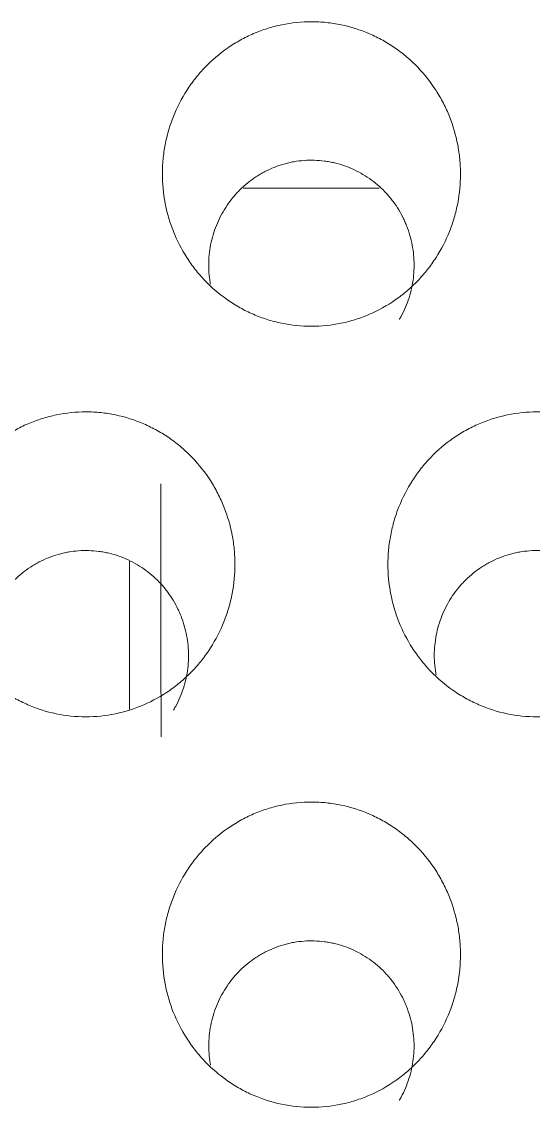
# Model space of a CAD drawing. Header units: inches. Extents: x 3778 to 56227, y -16914 to 35091.
# Drawn here: x 42619.38 to 42622.77, y -12648.33 to -12641.14 of the extents above; entities that cross this region are included whole.
import ezdxf

# ---------------------------------------------------------------- set-up
doc = ezdxf.new("R2010")
doc.units = ezdxf.units.IN
doc.header["$LTSCALE"] = 100
doc.header["$MEASUREMENT"] = 0
doc.layers.add('2-con', color=2, linetype='Continuous')
doc.layers.add('mark-B', color=2, linetype='Continuous', lineweight=20)

# ---------------------------------------------------------------- blocks, each defined once
blk = doc.blocks.new('무풍1WAY 대형')
at = {"layer": 'mark-B'}
blk.add_line((63.9556, -433.2577), (63.9556, -434.2397), dxfattribs=at)
blk.add_ellipse((63.6265, -434.3456), major_axis=(0, -6.9709), ratio=0.017455, start_param=1.512453, end_param=1.754068, dxfattribs=at)
for points, knots in [([(62.7509, -430.621), (62.6845, -430.621), (62.6192, -430.6278), (62.5229, -430.6478), (62.4911, -430.6561), (62.4439, -430.671), (62.4282, -430.6764), (62.3972, -430.688), (62.3819, -430.6942), (62.3066, -430.7268), (62.2495, -430.7587), (62.1687, -430.815), (62.1425, -430.8354), (62.0926, -430.8781), (62.0452, -430.923), (62.0025, -430.9722), (61.9722, -431.0107), (61.9625, -431.0238), (61.9435, -431.0505), (61.9343, -431.0641), (61.89, -431.1333), (61.8605, -431.1912), (61.8245, -431.2817), (61.814, -431.3125), (61.8003, -431.3595), (61.7961, -431.3754), (61.7885, -431.4073), (61.785, -431.4232), (61.7698, -431.5031), (61.7638, -431.5675), (61.7638, -431.6487), (61.7642, -431.6649), (61.7657, -431.6975), (61.7668, -431.7139), (61.7715, -431.7628), (61.7761, -431.795), (61.7943, -431.8905), (61.8123, -431.9527), (61.8484, -432.0436), (61.862, -432.0737), (61.8918, -432.1318), (61.908, -432.16), (61.9605, -432.2419), (62.0006, -432.2932), (62.0576, -432.3527), (62.0693, -432.3643), (62.0931, -432.3868), (62.1296, -432.4197), (62.194, -432.4696), (62.2494, -432.5043), (62.2924, -432.5283), (62.3069, -432.536), (62.3366, -432.5506), (62.3516, -432.5576), (62.4273, -432.5903), (62.4896, -432.6101), (62.5859, -432.6302), (62.6185, -432.6353), (62.6846, -432.6421), (62.7176, -432.6438), (62.816, -432.6439), (62.8813, -432.6373), (62.9622, -432.6206), (62.9784, -432.6168), (63.0104, -432.6084), (63.058, -432.5947), (63.1347, -432.5661), (63.1934, -432.5372), (63.2509, -432.5052), (63.2791, -432.4876), (63.36, -432.4312), (63.4096, -432.3888), (63.4661, -432.3299), (63.4772, -432.3178), (63.4987, -432.293), (63.5092, -432.2803), (63.5397, -432.2416), (63.5587, -432.2149), (63.6113, -432.1328), (63.641, -432.075), (63.6712, -431.9989), (63.6769, -431.9835), (63.6875, -431.9525), (63.7023, -431.9059), (63.7212, -431.8271), (63.7304, -431.7629), (63.735, -431.7144), (63.7361, -431.6982), (63.7377, -431.6655), (63.7381, -431.6491), (63.7381, -431.5674), (63.732, -431.5029), (63.7138, -431.4075), (63.7063, -431.3759), (63.6926, -431.3288), (63.6877, -431.3132), (63.6771, -431.2821), (63.6714, -431.2668), (63.6414, -431.1911), (63.6119, -431.1334), (63.5593, -431.0511), (63.5404, -431.0245), (63.4997, -430.9726), (63.4782, -430.9479), (63.4106, -430.8772), (63.3613, -430.8347), (63.294, -430.7877), (63.2803, -430.7786), (63.2523, -430.761), (63.2381, -430.7526), (63.195, -430.7285), (63.1656, -430.714), (63.0757, -430.675), (63.0132, -430.655), (62.8832, -430.6278), (62.8174, -430.621), (62.7509, -430.621)], [0, 0, 0, 0, 0.03125, 0.03125, 0.046875, 0.046875, 0.054688, 0.054688, 0.0625, 0.0625, 0.09375, 0.09375, 0.109375, 0.109375, 0.125, 0.140625, 0.140625, 0.148438, 0.148438, 0.15625, 0.15625, 0.1875, 0.1875, 0.203125, 0.203125, 0.210938, 0.210938, 0.21875, 0.21875, 0.25, 0.25, 0.257813, 0.257813, 0.265625, 0.265625, 0.28125, 0.28125, 0.3125, 0.3125, 0.328125, 0.328125, 0.34375, 0.34375, 0.375, 0.375, 0.382813, 0.382813, 0.390625, 0.40625, 0.421875, 0.421875, 0.429688, 0.429688, 0.4375, 0.4375, 0.46875, 0.46875, 0.484375, 0.484375, 0.5, 0.5, 0.53125, 0.53125, 0.539063, 0.539063, 0.546875, 0.5625, 0.578125, 0.578125, 0.59375, 0.59375, 0.625, 0.625, 0.632813, 0.632813, 0.640625, 0.640625, 0.65625, 0.65625, 0.6875, 0.6875, 0.695313, 0.695313, 0.703125, 0.71875, 0.734375, 0.734375, 0.742188, 0.742188, 0.75, 0.75, 0.78125, 0.78125, 0.796875, 0.796875, 0.804688, 0.804688, 0.8125, 0.8125, 0.84375, 0.84375, 0.859375, 0.859375, 0.875, 0.875, 0.90625, 0.90625, 0.914063, 0.914063, 0.921875, 0.921875, 0.9375, 0.9375, 0.96875, 0.96875, 1, 1, 1, 1]), ([(62.1703, -430.6651), (62.1659, -430.6725), (62.1616, -430.68), (62.1467, -430.7075), (62.1369, -430.7278), (62.1105, -430.7896), (62.097, -430.8321), (62.0826, -430.898), (62.0789, -430.9204), (62.0735, -430.9651), (62.0719, -430.9876), (62.0714, -431.0102)], [0, 0, 0, 0, 0.071147, 0.071147, 0.256917, 0.256917, 0.628459, 0.628459, 0.814229, 0.814229, 1, 1, 1, 1]), ([(62.0714, -431.0102), (62.0703, -431.0554), (62.0767, -431.1442), (62.0992, -431.2303), (62.1186, -431.2831), (62.1227, -431.2937), (62.1315, -431.3144), (62.1454, -431.3452), (62.1719, -431.3943), (62.1968, -431.4315), (62.2169, -431.4585), (62.2238, -431.4674), (62.2382, -431.4848), (62.2456, -431.4934), (62.2837, -431.5354), (62.317, -431.5655), (62.3712, -431.6055), (62.3899, -431.618), (62.4289, -431.6412), (62.4491, -431.6519), (62.5107, -431.6806), (62.5532, -431.6954), (62.6083, -431.7085), (62.6194, -431.7108), (62.6417, -431.7149), (62.6531, -431.7167), (62.687, -431.7212), (62.7096, -431.723), (62.7773, -431.7249), (62.8224, -431.7216), (62.8786, -431.7116), (62.8898, -431.7093), (62.912, -431.7042), (62.9449, -431.6956), (62.9982, -431.6774), (63.0393, -431.6585), (63.0695, -431.6428), (63.0795, -431.6372), (63.0991, -431.6257), (63.1087, -431.6197), (63.1559, -431.5887), (63.1908, -431.5604), (63.2309, -431.5207), (63.2388, -431.5126), (63.2541, -431.4959), (63.2615, -431.4873), (63.2832, -431.4612), (63.2967, -431.4432), (63.3344, -431.3876), (63.3559, -431.3483), (63.3914, -431.2651), (63.405, -431.2224), (63.4192, -431.157), (63.4229, -431.1349), (63.4282, -431.0904), (63.4299, -431.0678), (63.4316, -431.0004), (63.4285, -430.956), (63.4206, -430.9078), (63.4199, -430.9036), (63.4191, -430.8995)], [0, 0, 0, 0, 0.0585, 0.117, 0.117, 0.131625, 0.131625, 0.14625, 0.1755, 0.20475, 0.20475, 0.219375, 0.219375, 0.234, 0.234, 0.2925, 0.2925, 0.32175, 0.32175, 0.351, 0.351, 0.409501, 0.409501, 0.424126, 0.424126, 0.438751, 0.438751, 0.468001, 0.468001, 0.526501, 0.526501, 0.541126, 0.541126, 0.555751, 0.585001, 0.614251, 0.614251, 0.628876, 0.628876, 0.643501, 0.643501, 0.702001, 0.702001, 0.716626, 0.716626, 0.731251, 0.731251, 0.760501, 0.760501, 0.819001, 0.819001, 0.877501, 0.877501, 0.906751, 0.906751, 0.936001, 0.936001, 0.994501, 0.994501, 1, 1, 1, 1]), ([(61.2572, -433.2088), (61.1907, -433.2088), (61.1255, -433.2156), (61.0292, -433.2355), (60.9975, -433.2438), (60.9502, -433.2587), (60.9345, -433.2641), (60.9035, -433.2757), (60.8883, -433.2818), (60.8129, -433.3144), (60.7559, -433.3462), (60.6751, -433.4025), (60.6488, -433.4228), (60.599, -433.4655), (60.5516, -433.5104), (60.5089, -433.5595), (60.4786, -433.5979), (60.4688, -433.611), (60.4498, -433.6377), (60.4406, -433.6513), (60.3963, -433.7204), (60.3668, -433.7783), (60.3308, -433.8687), (60.3203, -433.8994), (60.3066, -433.9465), (60.3024, -433.9623), (60.2947, -433.9941), (60.2913, -434.0101), (60.2761, -434.0899), (60.27, -434.1543), (60.27, -434.2354), (60.2704, -434.2516), (60.2719, -434.2842), (60.2731, -434.3005), (60.2777, -434.3494), (60.2823, -434.3816), (60.3006, -434.477), (60.3186, -434.5391), (60.3547, -434.63), (60.3683, -434.6601), (60.3981, -434.7181), (60.4143, -434.7463), (60.4668, -434.8281), (60.507, -434.8793), (60.5639, -434.9387), (60.5757, -434.9503), (60.5995, -434.9729), (60.636, -435.0057), (60.7004, -435.0555), (60.7557, -435.0901), (60.7987, -435.1141), (60.8133, -435.1218), (60.8429, -435.1364), (60.858, -435.1434), (60.9336, -435.1761), (60.996, -435.1958), (61.0922, -435.2159), (61.1248, -435.2209), (61.1909, -435.2278), (61.2238, -435.2295), (61.3223, -435.2295), (61.3874, -435.2229), (61.4684, -435.2062), (61.4846, -435.2025), (61.5166, -435.1941), (61.5641, -435.1805), (61.6408, -435.1519), (61.6995, -435.123), (61.757, -435.0911), (61.7852, -435.0735), (61.8661, -435.0172), (61.9156, -434.9748), (61.9722, -434.916), (61.9833, -434.9039), (62.0048, -434.8792), (62.0153, -434.8665), (62.0458, -434.8278), (62.0648, -434.8012), (62.1174, -434.7191), (62.1471, -434.6613), (62.1774, -434.5853), (62.1831, -434.5699), (62.1937, -434.539), (62.2085, -434.4924), (62.2274, -434.4136), (62.2366, -434.3496), (62.2412, -434.3011), (62.2423, -434.2848), (62.2439, -434.2522), (62.2443, -434.2358), (62.2443, -434.1541), (62.2382, -434.0897), (62.22, -433.9944), (62.2125, -433.9628), (62.1988, -433.9158), (62.1939, -433.9001), (62.1832, -433.8691), (62.1776, -433.8538), (62.1475, -433.7782), (62.118, -433.7205), (62.0654, -433.6384), (62.0465, -433.6117), (62.0058, -433.5599), (61.9843, -433.5352), (61.9167, -433.4646), (61.8673, -433.4222), (61.8001, -433.3752), (61.7864, -433.3661), (61.7584, -433.3486), (61.7441, -433.3402), (61.7011, -433.3161), (61.6717, -433.3016), (61.5818, -433.2627), (61.5193, -433.2427), (61.3893, -433.2156), (61.3236, -433.2088), (61.2572, -433.2088)], [0, 0, 0, 0, 0.03125, 0.03125, 0.046875, 0.046875, 0.054688, 0.054688, 0.0625, 0.0625, 0.09375, 0.09375, 0.109375, 0.109375, 0.125, 0.140625, 0.140625, 0.148438, 0.148438, 0.15625, 0.15625, 0.1875, 0.1875, 0.203125, 0.203125, 0.210938, 0.210938, 0.21875, 0.21875, 0.25, 0.25, 0.257813, 0.257813, 0.265625, 0.265625, 0.28125, 0.28125, 0.3125, 0.3125, 0.328125, 0.328125, 0.34375, 0.34375, 0.375, 0.375, 0.382813, 0.382813, 0.390625, 0.40625, 0.421875, 0.421875, 0.429688, 0.429688, 0.4375, 0.4375, 0.46875, 0.46875, 0.484375, 0.484375, 0.5, 0.5, 0.53125, 0.53125, 0.539063, 0.539063, 0.546875, 0.5625, 0.578125, 0.578125, 0.59375, 0.59375, 0.625, 0.625, 0.632813, 0.632813, 0.640625, 0.640625, 0.65625, 0.65625, 0.6875, 0.6875, 0.695313, 0.695313, 0.703125, 0.71875, 0.734375, 0.734375, 0.742188, 0.742188, 0.75, 0.75, 0.78125, 0.78125, 0.796875, 0.796875, 0.804688, 0.804688, 0.8125, 0.8125, 0.84375, 0.84375, 0.859375, 0.859375, 0.875, 0.875, 0.90625, 0.90625, 0.914063, 0.914063, 0.921875, 0.921875, 0.9375, 0.9375, 0.96875, 0.96875, 1, 1, 1, 1]), ([(64.2447, -433.2088), (64.1783, -433.2088), (64.113, -433.2156), (64.0168, -433.2355), (63.985, -433.2438), (63.9378, -433.2587), (63.9221, -433.2641), (63.8911, -433.2757), (63.8758, -433.2818), (63.8005, -433.3144), (63.7434, -433.3462), (63.6626, -433.4025), (63.6364, -433.4228), (63.5865, -433.4655), (63.5391, -433.5104), (63.4964, -433.5595), (63.4661, -433.5979), (63.4563, -433.611), (63.4374, -433.6377), (63.4281, -433.6513), (63.3839, -433.7204), (63.3543, -433.7783), (63.3184, -433.8687), (63.3078, -433.8994), (63.2941, -433.9465), (63.2899, -433.9623), (63.2823, -433.9941), (63.2789, -434.0101), (63.2637, -434.0899), (63.2576, -434.1543), (63.2576, -434.2354), (63.258, -434.2516), (63.2595, -434.2842), (63.2606, -434.3005), (63.2653, -434.3494), (63.2699, -434.3816), (63.2881, -434.477), (63.3062, -434.5391), (63.3423, -434.63), (63.3559, -434.6601), (63.3857, -434.7181), (63.4019, -434.7463), (63.4544, -434.8281), (63.4945, -434.8793), (63.5515, -434.9387), (63.5632, -434.9503), (63.587, -434.9729), (63.6235, -435.0057), (63.688, -435.0555), (63.7433, -435.0901), (63.7863, -435.1141), (63.8008, -435.1218), (63.8305, -435.1364), (63.8455, -435.1434), (63.9212, -435.1761), (63.9835, -435.1958), (64.0798, -435.2159), (64.1124, -435.2209), (64.1784, -435.2278), (64.2114, -435.2295), (64.3098, -435.2295), (64.375, -435.2229), (64.4559, -435.2062), (64.4721, -435.2025), (64.5041, -435.1941), (64.5516, -435.1805), (64.6283, -435.1519), (64.6871, -435.123), (64.7445, -435.0911), (64.7727, -435.0735), (64.8537, -435.0172), (64.9032, -434.9748), (64.9598, -434.916), (64.9708, -434.9039), (64.9924, -434.8792), (65.0029, -434.8665), (65.0334, -434.8278), (65.0523, -434.8012), (65.105, -434.7191), (65.1347, -434.6613), (65.1649, -434.5853), (65.1706, -434.5699), (65.1813, -434.539), (65.196, -434.4924), (65.2149, -434.4136), (65.2241, -434.3496), (65.2287, -434.3011), (65.2299, -434.2848), (65.2314, -434.2522), (65.2318, -434.2358), (65.2318, -434.1541), (65.2257, -434.0897), (65.2076, -433.9944), (65.2, -433.9628), (65.1864, -433.9158), (65.1814, -433.9001), (65.1708, -433.8691), (65.1651, -433.8538), (65.1351, -433.7782), (65.1055, -433.7205), (65.053, -433.6384), (65.0341, -433.6117), (64.9934, -433.5599), (64.9719, -433.5352), (64.9043, -433.4646), (64.8549, -433.4222), (64.7877, -433.3752), (64.7739, -433.3661), (64.7459, -433.3486), (64.7317, -433.3402), (64.6886, -433.3161), (64.6593, -433.3016), (64.5693, -433.2627), (64.5069, -433.2427), (64.3769, -433.2156), (64.3111, -433.2088), (64.2447, -433.2088)], [0, 0, 0, 0, 0.03125, 0.03125, 0.046875, 0.046875, 0.054688, 0.054688, 0.0625, 0.0625, 0.09375, 0.09375, 0.109375, 0.109375, 0.125, 0.140625, 0.140625, 0.148438, 0.148438, 0.15625, 0.15625, 0.1875, 0.1875, 0.203125, 0.203125, 0.210938, 0.210938, 0.21875, 0.21875, 0.25, 0.25, 0.257813, 0.257813, 0.265625, 0.265625, 0.28125, 0.28125, 0.3125, 0.3125, 0.328125, 0.328125, 0.34375, 0.34375, 0.375, 0.375, 0.382813, 0.382813, 0.390625, 0.40625, 0.421875, 0.421875, 0.429688, 0.429688, 0.4375, 0.4375, 0.46875, 0.46875, 0.484375, 0.484375, 0.5, 0.5, 0.53125, 0.53125, 0.539063, 0.539063, 0.546875, 0.5625, 0.578125, 0.578125, 0.59375, 0.59375, 0.625, 0.625, 0.632813, 0.632813, 0.640625, 0.640625, 0.65625, 0.65625, 0.6875, 0.6875, 0.695313, 0.695313, 0.703125, 0.71875, 0.734375, 0.734375, 0.742188, 0.742188, 0.75, 0.75, 0.78125, 0.78125, 0.796875, 0.796875, 0.804688, 0.804688, 0.8125, 0.8125, 0.84375, 0.84375, 0.859375, 0.859375, 0.875, 0.875, 0.90625, 0.90625, 0.914063, 0.914063, 0.921875, 0.921875, 0.9375, 0.9375, 0.96875, 0.96875, 1, 1, 1, 1]), ([(63.6638, -433.2529), (63.6595, -433.2602), (63.6553, -433.2676), (63.6403, -433.2949), (63.6305, -433.3152), (63.6042, -433.3769), (63.5906, -433.4195), (63.5763, -433.4853), (63.5725, -433.5077), (63.5672, -433.5524), (63.5655, -433.5749), (63.565, -433.5975)], [0, 0, 0, 0, 0.069944, 0.069944, 0.255955, 0.255955, 0.627978, 0.627978, 0.813989, 0.813989, 1, 1, 1, 1]), ([(60.5774, -433.5975), (60.5764, -433.6426), (60.5827, -433.7314), (60.6052, -433.8174), (60.6246, -433.8702), (60.6288, -433.8808), (60.6376, -433.9015), (60.6514, -433.9323), (60.678, -433.9814), (60.703, -434.0185), (60.723, -434.0455), (60.73, -434.0543), (60.7443, -434.0718), (60.7518, -434.0804), (60.7899, -434.1223), (60.8232, -434.1524), (60.8774, -434.1924), (60.8961, -434.2049), (60.9351, -434.228), (60.9553, -434.2387), (61.0169, -434.2674), (61.0594, -434.2821), (61.1145, -434.2952), (61.1256, -434.2976), (61.1479, -434.3017), (61.1593, -434.3035), (61.1932, -434.3079), (61.2158, -434.3097), (61.2835, -434.3116), (61.3286, -434.3083), (61.3848, -434.2983), (61.396, -434.2961), (61.4181, -434.2909), (61.451, -434.2824), (61.5044, -434.2642), (61.5455, -434.2454), (61.5757, -434.2297), (61.5857, -434.2241), (61.6053, -434.2126), (61.6149, -434.2066), (61.6621, -434.1756), (61.697, -434.1473), (61.7371, -434.1077), (61.745, -434.0996), (61.7603, -434.0829), (61.7678, -434.0743), (61.7895, -434.0483), (61.803, -434.0303), (61.8407, -433.9747), (61.8622, -433.9354), (61.8978, -433.8523), (61.9113, -433.8096), (61.9255, -433.7442), (61.9293, -433.7222), (61.9346, -433.6777), (61.9363, -433.6551), (61.938, -433.5878), (61.9349, -433.5433), (61.927, -433.4952), (61.9263, -433.4912), (61.9256, -433.4871)], [0, 0, 0, 0, 0.058507, 0.117014, 0.117014, 0.131641, 0.131641, 0.146267, 0.175521, 0.204774, 0.204774, 0.219401, 0.219401, 0.234028, 0.234028, 0.292535, 0.292535, 0.321788, 0.321788, 0.351042, 0.351042, 0.409548, 0.409548, 0.424175, 0.424175, 0.438802, 0.438802, 0.468055, 0.468055, 0.526562, 0.526562, 0.541189, 0.541189, 0.555816, 0.585069, 0.614323, 0.614323, 0.628949, 0.628949, 0.643576, 0.643576, 0.702083, 0.702083, 0.71671, 0.71671, 0.731336, 0.731336, 0.76059, 0.76059, 0.819097, 0.819097, 0.877604, 0.877604, 0.906857, 0.906857, 0.936111, 0.936111, 0.994618, 0.994618, 1, 1, 1, 1]), ([(63.565, -433.5975), (63.5639, -433.6426), (63.5703, -433.7314), (63.5928, -433.8174), (63.6122, -433.8702), (63.6163, -433.8808), (63.6251, -433.9015), (63.639, -433.9323), (63.6656, -433.9814), (63.6905, -434.0185), (63.7106, -434.0455), (63.7175, -434.0543), (63.7319, -434.0718), (63.7393, -434.0804), (63.7774, -434.1223), (63.8108, -434.1524), (63.8649, -434.1924), (63.8837, -434.2049), (63.9226, -434.228), (63.9429, -434.2387), (64.0045, -434.2674), (64.047, -434.2821), (64.102, -434.2952), (64.1131, -434.2976), (64.1355, -434.3017), (64.1468, -434.3035), (64.1807, -434.3079), (64.2033, -434.3097), (64.271, -434.3116), (64.3161, -434.3083), (64.3723, -434.2983), (64.3835, -434.2961), (64.4057, -434.2909), (64.4386, -434.2824), (64.4919, -434.2642), (64.533, -434.2454), (64.5632, -434.2297), (64.5732, -434.2241), (64.5928, -434.2126), (64.6025, -434.2066), (64.6497, -434.1756), (64.6846, -434.1473), (64.7247, -434.1077), (64.7325, -434.0996), (64.7479, -434.0829), (64.7554, -434.0743), (64.777, -434.0483), (64.7905, -434.0303), (64.8282, -433.9747), (64.8497, -433.9354), (64.8853, -433.8523), (64.8989, -433.8096), (64.9131, -433.7442), (64.9168, -433.7222), (64.9222, -433.6777), (64.9238, -433.6551), (64.9255, -433.5878), (64.9225, -433.5433), (64.9146, -433.4952), (64.9139, -433.4912), (64.9131, -433.4871)], [0, 0, 0, 0, 0.058507, 0.117014, 0.117014, 0.131641, 0.131641, 0.146267, 0.175521, 0.204774, 0.204774, 0.219401, 0.219401, 0.234028, 0.234028, 0.292535, 0.292535, 0.321788, 0.321788, 0.351042, 0.351042, 0.409548, 0.409548, 0.424175, 0.424175, 0.438802, 0.438802, 0.468055, 0.468055, 0.526562, 0.526562, 0.541189, 0.541189, 0.555816, 0.585069, 0.614323, 0.614323, 0.628949, 0.628949, 0.643576, 0.643576, 0.702083, 0.702083, 0.71671, 0.71671, 0.731336, 0.731336, 0.76059, 0.76059, 0.819097, 0.819097, 0.877604, 0.877604, 0.906857, 0.906857, 0.936111, 0.936111, 0.994618, 0.994618, 1, 1, 1, 1]), ([(62.7509, -435.7965), (62.6845, -435.7965), (62.6193, -435.8032), (62.5231, -435.8232), (62.4913, -435.8314), (62.4441, -435.8463), (62.4284, -435.8517), (62.3974, -435.8633), (62.3822, -435.8694), (62.3068, -435.9019), (62.2498, -435.9337), (62.169, -435.9899), (62.1428, -436.0102), (62.0929, -436.0528), (62.0455, -436.0976), (62.0028, -436.1467), (61.9725, -436.1851), (61.9627, -436.1981), (61.9437, -436.2248), (61.9345, -436.2384), (61.8902, -436.3075), (61.8606, -436.3653), (61.8247, -436.4556), (61.8141, -436.4863), (61.8004, -436.5333), (61.7962, -436.5491), (61.7886, -436.5809), (61.7851, -436.5968), (61.7699, -436.6766), (61.7638, -436.7409), (61.7638, -436.822), (61.7642, -436.8382), (61.7657, -436.8707), (61.7669, -436.8871), (61.7715, -436.9359), (61.7761, -436.9681), (61.7944, -437.0634), (61.8124, -437.1255), (61.8486, -437.2163), (61.8622, -437.2463), (61.892, -437.3043), (61.9082, -437.3324), (61.9607, -437.4142), (62.0009, -437.4653), (62.0579, -437.5247), (62.0696, -437.5363), (62.0934, -437.5588), (62.1299, -437.5916), (62.1943, -437.6413), (62.2497, -437.6759), (62.2926, -437.6999), (62.3072, -437.7075), (62.3369, -437.7221), (62.3519, -437.7291), (62.4275, -437.7617), (62.4898, -437.7814), (62.5861, -437.8014), (62.6186, -437.8065), (62.6847, -437.8133), (62.7176, -437.815), (62.816, -437.8151), (62.8812, -437.8085), (62.9621, -437.7918), (62.9783, -437.7881), (63.0103, -437.7797), (63.0578, -437.7661), (63.1344, -437.7376), (63.1932, -437.7087), (63.2506, -437.6768), (63.2788, -437.6593), (63.3597, -437.6031), (63.4093, -437.5607), (63.4659, -437.502), (63.4769, -437.4899), (63.4984, -437.4652), (63.509, -437.4525), (63.5395, -437.4139), (63.5584, -437.3873), (63.6111, -437.3053), (63.6408, -437.2476), (63.6711, -437.1717), (63.6768, -437.1563), (63.6874, -437.1254), (63.7022, -437.0788), (63.7211, -437.0001), (63.7303, -436.9361), (63.7349, -436.8876), (63.7361, -436.8714), (63.7376, -436.8388), (63.738, -436.8224), (63.738, -436.7408), (63.7319, -436.6764), (63.7138, -436.5811), (63.7062, -436.5496), (63.6925, -436.5026), (63.6876, -436.487), (63.677, -436.456), (63.6713, -436.4407), (63.6412, -436.3651), (63.6117, -436.3075), (63.5591, -436.2255), (63.5402, -436.1988), (63.4995, -436.1471), (63.478, -436.1224), (63.4103, -436.0519), (63.361, -436.0096), (63.2803, -435.9533), (63.2521, -435.9357), (63.1947, -435.9036), (63.136, -435.8747), (63.0748, -435.8518), (63.0124, -435.832), (62.9805, -435.8236), (62.8831, -435.8033), (62.8173, -435.7965), (62.7509, -435.7965)], [0, 0, 0, 0, 0.03125, 0.03125, 0.046875, 0.046875, 0.054687, 0.054687, 0.0625, 0.0625, 0.09375, 0.09375, 0.109375, 0.109375, 0.125, 0.140625, 0.140625, 0.148437, 0.148437, 0.15625, 0.15625, 0.1875, 0.1875, 0.203125, 0.203125, 0.210937, 0.210937, 0.21875, 0.21875, 0.25, 0.25, 0.257812, 0.257812, 0.265625, 0.265625, 0.28125, 0.28125, 0.3125, 0.3125, 0.328125, 0.328125, 0.34375, 0.34375, 0.375, 0.375, 0.382812, 0.382812, 0.390625, 0.40625, 0.421875, 0.421875, 0.429687, 0.429687, 0.4375, 0.4375, 0.46875, 0.46875, 0.484375, 0.484375, 0.5, 0.5, 0.53125, 0.53125, 0.539062, 0.539062, 0.546875, 0.5625, 0.578125, 0.578125, 0.59375, 0.59375, 0.625, 0.625, 0.632812, 0.632812, 0.640625, 0.640625, 0.65625, 0.65625, 0.6875, 0.6875, 0.695312, 0.695312, 0.703125, 0.71875, 0.734375, 0.734375, 0.742187, 0.742187, 0.75, 0.75, 0.78125, 0.78125, 0.796875, 0.796875, 0.804687, 0.804687, 0.8125, 0.8125, 0.84375, 0.84375, 0.859375, 0.859375, 0.875, 0.875, 0.90625, 0.90625, 0.921875, 0.921875, 0.9375, 0.953125, 0.953125, 0.96875, 0.96875, 1, 1, 1, 1]), ([(62.1697, -435.8407), (62.1655, -435.8478), (62.1613, -435.8551), (62.1465, -435.8823), (62.1367, -435.9025), (62.1103, -435.9642), (62.0967, -436.0067), (62.0823, -436.0725), (62.0786, -436.0948), (62.0732, -436.1396), (62.0716, -436.162), (62.071, -436.1846)], [0, 0, 0, 0, 0.068728, 0.068728, 0.254982, 0.254982, 0.627491, 0.627491, 0.813746, 0.813746, 1, 1, 1, 1]), ([(62.071, -436.1846), (62.07, -436.2297), (62.0763, -436.3185), (62.0988, -436.4044), (62.1183, -436.4572), (62.1224, -436.4678), (62.1312, -436.4885), (62.1451, -436.5192), (62.1717, -436.5683), (62.1966, -436.6054), (62.2167, -436.6324), (62.2237, -436.6412), (62.238, -436.6587), (62.2454, -436.6672), (62.2836, -436.7091), (62.3169, -436.7392), (62.3711, -436.7792), (62.3899, -436.7916), (62.4288, -436.8148), (62.4491, -436.8254), (62.5107, -436.854), (62.5532, -436.8688), (62.6082, -436.8819), (62.6193, -436.8842), (62.6417, -436.8883), (62.653, -436.8901), (62.6869, -436.8946), (62.7095, -436.8963), (62.7772, -436.8983), (62.8223, -436.895), (62.8785, -436.885), (62.8897, -436.8827), (62.9119, -436.8776), (62.9448, -436.8691), (62.9981, -436.8509), (63.0392, -436.8321), (63.0694, -436.8164), (63.0794, -436.8109), (63.099, -436.7994), (63.1087, -436.7934), (63.1559, -436.7624), (63.1908, -436.7342), (63.2309, -436.6946), (63.2388, -436.6865), (63.2541, -436.6698), (63.2616, -436.6613), (63.2833, -436.6352), (63.2968, -436.6173), (63.3345, -436.5618), (63.3561, -436.5225), (63.3828, -436.4602), (63.3906, -436.4391), (63.4042, -436.3965), (63.4158, -436.3534), (63.4232, -436.3094), (63.4286, -436.2649), (63.4302, -436.2423), (63.4319, -436.175), (63.4288, -436.1306), (63.421, -436.0826), (63.4203, -436.0786), (63.4196, -436.0747)], [0, 0, 0, 0, 0.058514, 0.117028, 0.117028, 0.131656, 0.131656, 0.146284, 0.175541, 0.204798, 0.204798, 0.219427, 0.219427, 0.234055, 0.234055, 0.292569, 0.292569, 0.321826, 0.321826, 0.351083, 0.351083, 0.409596, 0.409596, 0.424225, 0.424225, 0.438853, 0.438853, 0.46811, 0.46811, 0.526624, 0.526624, 0.541252, 0.541252, 0.555881, 0.585138, 0.614395, 0.614395, 0.629023, 0.629023, 0.643651, 0.643651, 0.702165, 0.702165, 0.716794, 0.716794, 0.731422, 0.731422, 0.760679, 0.760679, 0.819193, 0.819193, 0.84845, 0.84845, 0.877706, 0.906963, 0.906963, 0.93622, 0.93622, 0.994734, 0.994734, 1, 1, 1, 1])]:
    blk.add_open_spline(points, degree=3, knots=knots, dxfattribs=at)
blk.add_open_spline([(62.3014, -436.7121), (62.6016, -436.7121), (62.9019, -436.7121), (63.2021, -436.7121)], degree=3, dxfattribs=at)
blk = doc.blocks.new('dpdjzjs')
at = {"layer": 'mark-B', "rotation": 180}
blk.add_blockref('무풍1WAY 대형', (178654.9147, 88751.491), dxfattribs=at)

msp = doc.modelspace()

# ---------------------------------------------------------------- block references
at = {"layer": '2-con'}
msp.add_blockref('dpdjzjs', (-135970.8648, -101830.4424), dxfattribs=at)

doc.saveas('drawing.dxf')
